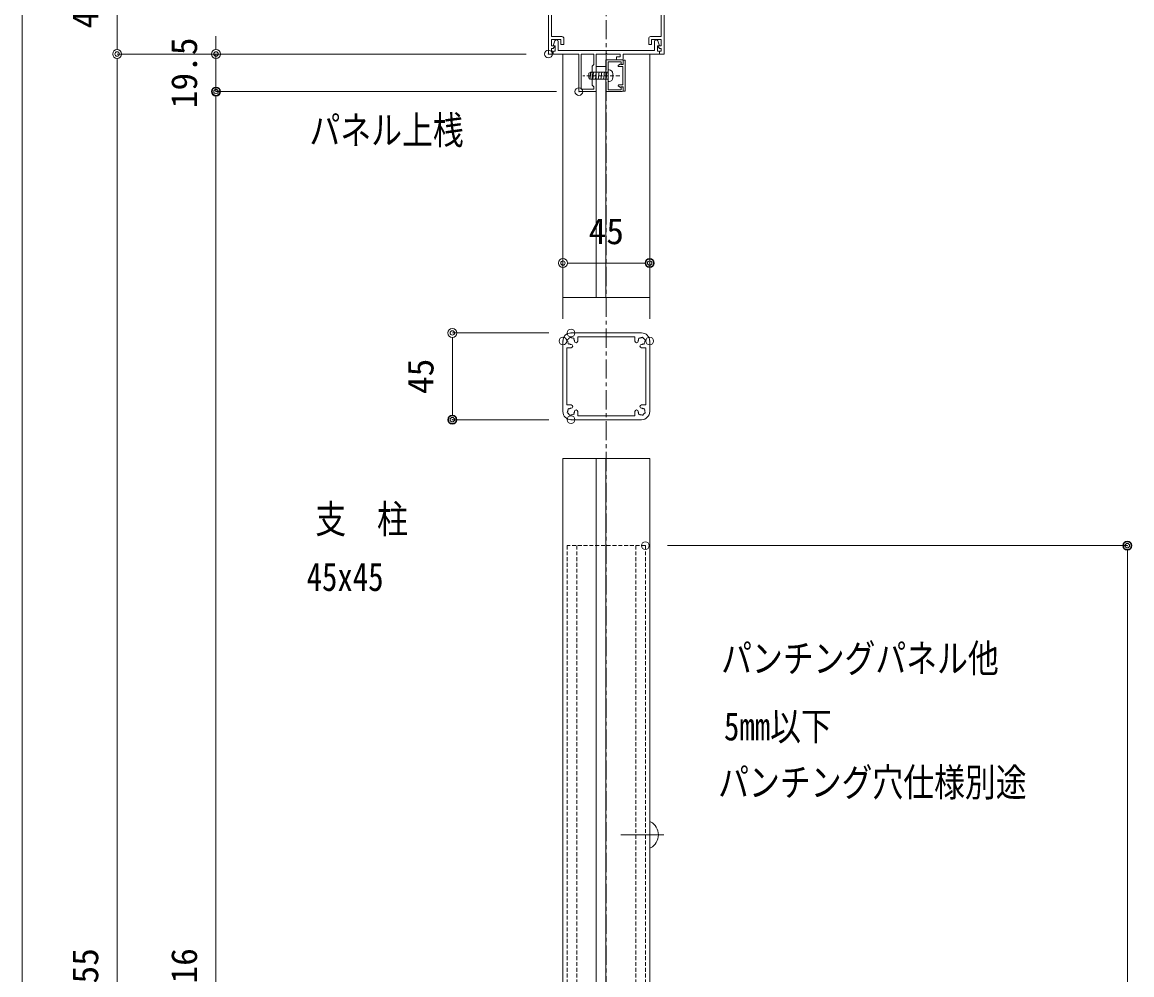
# Model space of a CAD drawing. Units: millimetres, scale not verified. Extents: x -1682 to 1682, y -1188 to 1188.
# Drawn here: x -355 to 220, y -105 to 389 of the extents above; entities that cross this region are included whole.
import ezdxf
from ezdxf.enums import TextEntityAlignment as Align

# ---------------------------------------------------------------- set-up
doc = ezdxf.new("R2010")
doc.units = ezdxf.units.MM
doc.header["$LTSCALE"] = 8
doc.header["$PDMODE"] = 32
doc.header["$PDSIZE"] = 4
doc.linetypes.add('USER1', pattern=[2, 1.25, -0.25, 0.25, -0.25])
doc.linetypes.add('USER3', pattern=[0.375, 0.25, -0.125])
for name, color, linetype, lineweight in [('0-0_0', 7, 'Continuous', 18), ('0-1_DEFPOINTS', 7, 'Continuous', 18), ('0-4_アンカー', 4, 'Continuous', 18), ('0-A_6ﾊｯﾁﾝｸﾞ', 4, 'Continuous', 18), ('0-B_51破線ｱﾙﾐ', 3, 'USER3', 18), ('0-C_2躯体線', 4, 'Continuous', 18), ('0-E_3中心線', 2, 'USER1', 18), ('0-F_41ｱﾙﾐ', 6, 'Continuous', 18), ('1-0_1手摺寸法', 3, 'Continuous', 18), ('1-1_42ｱﾙﾐ部品', 6, 'Continuous', 18), ('1-3_CYAN', 4, 'Continuous', 18), ('1-7_HACH', 5, 'Continuous', 18)]:
    doc.layers.add(name, color=color, linetype=linetype, lineweight=lineweight)
doc.layers.add('0-3_MOJI', color=7, linetype='Continuous')
doc.styles.add('ＭＳ ゴシック', font='')
doc.styles.get('ＭＳ ゴシック').set_extended_font_data('MS Gothic')

# ---------------------------------------------------------------- blocks, each defined once
blk = doc.blocks.new('HK-001')
at = {"layer": '0-0_0'}
for p, q in [((-30, 0), (-30, 33.589)), ((-28.5, 9), (-28.5, 33.589)), ((28.5, 9), (28.5, 33.589)), ((30, 0), (30, 33.589)), ((-23, 9), (-28.5, 9)), ((-23.5, 7.5), (-28.5, 7.5)), ((-28.5, 4.3), (-28.5, 7.5)), ((-23.5, 5), (-23.5, 7.5)), ((-22, 5), (-22, 8)), ((22, 5), (22, 8)), ((23, 9), (28.5, 9)), ((23.5, 5), (23.5, 7.5)), ((23.5, 7.5), (28.5, 7.5)), ((28.5, 4.3), (28.5, 7.5)), ((-27.5, 0), (-30, 0)), ((-26.874, 4.3), (-28.5, 4.3)), ((-28.5, 1.5), (-28.5, 2.8)), ((-28.5, 1.5), (-28.5, 2.8)), ((-27.5, 2.8), (-28.5, 2.8)), ((-27.5, 1.5), (-28.5, 1.5)), ((-27.5, 2.8), (-26.707, 3.989)), ((-27.5, 0), (-27.5, 1.5)), ((-22, 5), (-23.5, 5)), ((22, 5), (23.5, 5)), ((27.5, 2.8), (26.707, 3.989)), ((26.874, 4.3), (28.5, 4.3)), ((27.5, 2.8), (28.5, 2.8)), ((27.5, 1.5), (28.5, 1.5)), ((27.5, 0), (27.5, 1.5)), ((27.5, 0), (30, 0)), ((28.5, 1.5), (28.5, 2.8)), ((28.5, 1.5), (28.5, 2.8))]:
    blk.add_line(p, q, dxfattribs=at)
for centre, radius, start, end in [((0, -10), 55, 90, 120.32807), ((0, -10), 53.5, 90, 113.56076), ((0, -10), 55, 59.67193, 90), ((0, -10), 53.5, 66.43924, 90), ((-25.5, 33.589), 4.5, 120.32807, 180), ((-25.5, 33.589), 3, 120.32807, 180), ((0, -10), 53.5, 115.69292, 120.32807), ((-22.25, 38.538), 1, 199.12574, 30.12794), ((22.25, 38.538), 1, 149.87206, 340.87426), ((0, -10), 53.5, 59.67193, 64.30708), ((25.5, 33.589), 3, 0, 59.67193), ((25.5, 33.589), 4.5, 0, 59.67193), ((-23, 8), 1, 0, 90), ((23, 8), 1, 90, 180), ((-26.874, 4.1), 0.2, 326.30993, 90), ((26.874, 4.1), 0.2, 90, 213.69007)]:
    blk.add_arc(centre, radius, start, end, dxfattribs=at)
blk = doc.blocks.new('_ORIGIN2')
at = {"layer": '0-0_0'}
blk.add_line((-0.5, 0), (-1, 0), dxfattribs=at)
for radius in [0.5, 0.25]:
    blk.add_circle((0, 0), radius, dxfattribs=at)
blk = doc.blocks.new('D19')
at = {"layer": '0-1_DEFPOINTS'}
for p in [(-164.267, 841.05), (59.444, 841.05), (59.444, 796.05)]:
    blk.add_point(p, dxfattribs=at)
at = {"layer": '1-0_1手摺寸法', "color": 7}
for p, q in [((47.944, 841.05), (-164.267, 841.05)), ((-164.267, 800.65), (-164.267, 836.45)), ((47.944, 796.05), (-164.267, 796.05))]:
    blk.add_line(p, q, dxfattribs=at)
at = {"layer": '1-0_1手摺寸法', "xscale": 4.6, "yscale": 4.6}
for p, rotation in [((-164.267, 841.05), 90), ((-164.267, 796.05), 270)]:
    blk.add_blockref('_ORIGIN2', p, dxfattribs=dict(at, rotation=rotation))
at = {"layer": '1-0_1手摺寸法', "color": 7, "style": 'ＭＳ ゴシック'}
blk.add_text('45', height=13.49, rotation=90, dxfattribs=at).set_placement((-170.017, 809.35), align=Align.BOTTOM_LEFT)
blk = doc.blocks.new('D34')
at = {"layer": '1-0_1手摺寸法', "color": 7}
blk.add_line((-213.49, 836.45), (-213.49, -254.35), dxfattribs=at)
blk = doc.blocks.new('D35')
at = {"layer": '0-1_DEFPOINTS'}
for p in [(59.444, 796.05), (-164.267, -158.95), (69.944, -158.95)]:
    blk.add_point(p, dxfattribs=at)
at = {"layer": '1-0_1手摺寸法', "color": 7}
for p, q in [((47.944, 796.05), (-164.267, 796.05)), ((-164.267, 791.45), (-164.267, -154.35)), ((58.444, -158.95), (-164.267, -158.95))]:
    blk.add_line(p, q, dxfattribs=at)
at = {"layer": '1-0_1手摺寸法', "xscale": 4.6, "yscale": 4.6}
for p, rotation in [((-164.267, 796.05), 90), ((-164.267, -158.95), 270)]:
    blk.add_blockref('_ORIGIN2', p, dxfattribs=dict(at, rotation=rotation))
at = {"layer": '1-0_1手摺寸法', "color": 7, "style": 'ＭＳ ゴシック'}
blk.add_text('955', height=13.49, rotation=90, dxfattribs=at).set_placement((-170.017, 304.75), align=Align.BOTTOM_LEFT)
blk = doc.blocks.new('D39')
at = {"layer": '0-1_DEFPOINTS'}
for p in [(59.444, 796.05), (-112.992, 776.55), (75.194, 776.55)]:
    blk.add_point(p, dxfattribs=at)
at = {"layer": '1-0_1手摺寸法', "color": 7}
for p, q in [((-112.992, 800.65), (-112.992, 805.25)), ((47.944, 796.05), (-112.992, 796.05)), ((-112.992, 796.05), (-112.992, 776.55)), ((63.694, 776.55), (-112.992, 776.55)), ((-112.992, 771.95), (-112.992, 767.35))]:
    blk.add_line(p, q, dxfattribs=at)
at = {"layer": '1-0_1手摺寸法', "xscale": 4.6, "yscale": 4.6}
for p, rotation in [((-112.992, 796.05), 270), ((-112.992, 776.55), 90)]:
    blk.add_blockref('_ORIGIN2', p, dxfattribs=dict(at, rotation=rotation))
at = {"layer": '1-0_1手摺寸法', "color": 7, "style": 'ＭＳ ゴシック'}
blk.add_text('19.5', height=13.49, rotation=90, dxfattribs=at).set_placement((-118.742, 767.9), align=Align.BOTTOM_LEFT)
blk = doc.blocks.new('D40')
at = {"layer": '0-1_DEFPOINTS'}
for p in [(75.194, 776.55), (-112.992, -139.45), (75.194, -139.45)]:
    blk.add_point(p, dxfattribs=at)
at = {"layer": '1-0_1手摺寸法', "color": 7}
for p, q in [((63.694, 776.55), (-112.992, 776.55)), ((-112.992, 771.95), (-112.992, -134.85)), ((63.694, -139.45), (-112.992, -139.45))]:
    blk.add_line(p, q, dxfattribs=at)
at = {"layer": '1-0_1手摺寸法', "xscale": 4.6, "yscale": 4.6}
for p, rotation in [((-112.992, 776.55), 90), ((-112.992, -139.45), 270)]:
    blk.add_blockref('_ORIGIN2', p, dxfattribs=dict(at, rotation=rotation))
at = {"layer": '1-0_1手摺寸法', "color": 7, "style": 'ＭＳ ゴシック'}
blk.add_text('916', height=13.49, rotation=90, dxfattribs=at).set_placement((-118.742, 304.75), align=Align.BOTTOM_LEFT)
blk = doc.blocks.new('HK-013')
at = {"layer": '1-1_42ｱﾙﾐ部品'}
for p, q in [((-22.5, 18.3), (-22.5, -18.3)), ((-22.5, 18.3), (-22.5, 18.3)), ((18.3, 22.5), (-18.3, 22.5)), ((14.8, 20.5), (-14.8, 20.5)), ((-14.8, 20.5), (-14.8, 18.3)), ((14.8, 20.5), (14.8, 18.3)), ((22.5, 18.3), (22.5, -18.3)), ((-20.5, 14.8), (-20.5, -14.8)), ((-18.3, 14.8), (-20.5, 14.8)), ((18.3, 14.8), (20.5, 14.8)), ((20.5, 14.8), (20.5, -14.8)), ((-18.3, -14.8), (-20.5, -14.8)), ((18.3, -14.8), (20.5, -14.8)), ((-22.5, -18.3), (-22.5, -18.3)), ((18.3, -22.5), (-18.3, -22.5)), ((-14.8, -20.5), (-14.8, -18.3)), ((14.8, -20.5), (-14.8, -20.5)), ((14.8, -20.5), (14.8, -18.3))]:
    blk.add_line(p, q, dxfattribs=at)
for centre, radius, start, end in [((-18.3, 18.3), 4.2, 90, 180), ((-19.749, 18.688), 0.5, 165, 232.97569), ((-19.749, 18.688), 0.5, 97.02431, 165), ((-18.3, 18.3), 1.75, 180.35889, 195), ((-18.3, 18.3), 1.75, 195, 209.64111), ((-19.361, 17.239), 0.5, 157.02431, 225), ((-18.3, 18.3), 1.75, 135, 149.64111), ((-18.3, 18.3), 1.75, 120.35889, 135), ((-18.688, 19.749), 0.5, 105, 172.97569), ((-18.688, 19.749), 0.5, 37.02431, 105), ((-18.3, 18.3), 1.75, 75, 89.64111), ((-18.3, 18.3), 1.75, 60.35889, 75), ((-17.239, 19.361), 0.5, 45, 112.97569), ((-17.239, 19.361), 0.5, 337.02431, 45), ((-18.3, 18.3), 1.75, 15, 29.64111), ((-18.3, 18.3), 1.75, 0.35889, 15), ((-15.675, 18.3), 0.875, 180, 0), ((15.675, 18.3), 0.875, 180, 360), ((18.3, 18.3), 1.75, 165, 179.64111), ((18.3, 18.3), 1.75, 150.35889, 165), ((17.239, 19.361), 0.5, 135, 202.97569), ((17.239, 19.361), 0.5, 67.02431, 135), ((18.3, 18.3), 1.75, 105, 119.64111), ((18.3, 18.3), 1.75, 90.35889, 105), ((18.688, 19.749), 0.5, 75, 142.97569), ((18.3, 18.3), 4.2, 0, 90), ((18.688, 19.749), 0.5, 7.02431, 75), ((18.3, 18.3), 1.75, 45, 59.64111), ((18.3, 18.3), 1.75, 30.35889, 45), ((19.361, 17.239), 0.5, 315, 22.97569), ((19.749, 18.688), 0.5, 15, 82.97569), ((18.3, 18.3), 1.75, 330.35889, 345), ((18.3, 18.3), 1.75, 345, 359.64111), ((19.749, 18.688), 0.5, 307.02431, 15), ((-19.361, 17.239), 0.5, 225, 292.97569), ((-18.3, 18.3), 1.75, 240.35889, 255), ((-18.3, 18.3), 1.75, 255, 270), ((-18.3, 15.675), 0.875, 270, 90), ((18.3, 15.675), 0.875, 90, 270), ((18.3, 18.3), 1.75, 270, 285), ((18.3, 18.3), 1.75, 285, 299.64111), ((19.361, 17.239), 0.5, 247.02431, 315), ((-19.361, -17.239), 0.5, 135, 202.97569), ((-19.361, -17.239), 0.5, 67.02431, 135), ((-18.3, -18.3), 1.75, 105, 119.64111), ((-18.3, -18.3), 1.75, 90, 105), ((-18.3, -15.675), 0.875, 270, 90), ((18.3, -15.675), 0.875, 90, 270), ((18.3, -18.3), 1.75, 75, 90), ((18.3, -18.3), 1.75, 60.35889, 75), ((19.361, -17.239), 0.5, 45, 112.97569), ((19.361, -17.239), 0.5, 337.02431, 45), ((-18.3, -18.3), 4.2, 180, 270), ((-19.749, -18.688), 0.5, 127.02431, 195), ((-19.749, -18.688), 0.5, 195, 262.97569), ((-18.3, -18.3), 1.75, 165, 179.64111), ((-18.3, -18.3), 1.75, 150.35889, 165), ((-18.3, -18.3), 1.75, 210.35889, 225), ((-18.3, -18.3), 1.75, 225, 239.64111), ((-18.688, -19.749), 0.5, 187.02431, 255), ((-18.688, -19.749), 0.5, 255, 322.97569), ((-18.3, -18.3), 1.75, 270.35889, 285), ((-18.3, -18.3), 1.75, 285, 299.64111), ((-17.239, -19.361), 0.5, 247.02431, 315), ((-17.239, -19.361), 0.5, 315, 22.97569), ((-18.3, -18.3), 1.75, 330.35889, 345), ((-18.3, -18.3), 1.75, 345, 359.64111), ((-15.675, -18.3), 0.875, 360, 180), ((15.675, -18.3), 0.875, 0, 180), ((18.3, -18.3), 1.75, 180.35889, 195), ((18.3, -18.3), 1.75, 195, 209.64111), ((17.239, -19.361), 0.5, 157.02431, 225), ((17.239, -19.361), 0.5, 225, 292.97569), ((18.3, -18.3), 1.75, 240.35889, 255), ((18.3, -18.3), 1.75, 255, 269.64111), ((18.688, -19.749), 0.5, 217.02431, 285), ((18.3, -18.3), 4.2, 270, 360), ((18.688, -19.749), 0.5, 285, 352.97569), ((18.3, -18.3), 1.75, 300.35889, 315), ((18.3, -18.3), 1.75, 315, 329.64111), ((19.749, -18.688), 0.5, 277.02431, 345), ((18.3, -18.3), 1.75, 15, 29.64111), ((18.3, -18.3), 1.75, 0.35889, 15), ((19.749, -18.688), 0.5, 345, 52.97569)]:
    blk.add_arc(centre, radius, start, end, dxfattribs=at)
blk = doc.blocks.new('D42')
at = {"layer": '0-1_DEFPOINTS'}
for p in [(71.144, 651.369), (9.61, 606.369), (71.144, 606.369)]:
    blk.add_point(p, dxfattribs=at)
at = {"layer": '1-0_1手摺寸法', "color": 7}
for p, q in [((59.644, 651.369), (9.61, 651.369)), ((9.61, 646.769), (9.61, 610.969)), ((59.644, 606.369), (9.61, 606.369))]:
    blk.add_line(p, q, dxfattribs=at)
at = {"layer": '1-0_1手摺寸法', "xscale": 4.6, "yscale": 4.6}
for p, rotation in [((9.61, 651.369), 90), ((9.61, 606.369), 270)]:
    blk.add_blockref('_ORIGIN2', p, dxfattribs=dict(at, rotation=rotation))
at = {"layer": '1-0_1手摺寸法', "color": 7, "style": 'ＭＳ ゴシック'}
blk.add_text('45', height=13.49, rotation=90, dxfattribs=at).set_placement((3.86, 619.669), align=Align.BOTTOM_LEFT)
blk = doc.blocks.new('D43')
at = {"layer": '0-1_DEFPOINTS'}
for p in [(111.944, 687.621), (66.944, 647.169), (111.944, 647.169)]:
    blk.add_point(p, dxfattribs=at)
at = {"layer": '1-0_1手摺寸法', "color": 7}
for p, q in [((66.944, 658.669), (66.944, 687.621)), ((71.544, 687.621), (107.344, 687.621)), ((111.944, 658.669), (111.944, 687.621))]:
    blk.add_line(p, q, dxfattribs=at)
at = {"layer": '1-0_1手摺寸法', "xscale": 4.6, "yscale": 4.6, "rotation": 180}
blk.add_blockref('_ORIGIN2', (66.944, 687.621), dxfattribs=at)
at = {"layer": '1-0_1手摺寸法', "xscale": 4.6, "yscale": 4.6}
blk.add_blockref('_ORIGIN2', (111.944, 687.621), dxfattribs=at)
at = {"layer": '1-0_1手摺寸法', "color": 7, "style": 'ＭＳ ゴシック'}
blk.add_text('45', height=13.49, dxfattribs=at).set_placement((80.244, 693.371), align=Align.BOTTOM_LEFT)
blk = doc.blocks.new('D45')
at = {"layer": '0-1_DEFPOINTS'}
for p in [(109.694, 541.05), (359.674, 541.05), (109.694, -258.95)]:
    blk.add_point(p, dxfattribs=at)
at = {"layer": '1-0_1手摺寸法', "color": 7}
for p, q in [((121.194, 541.05), (359.674, 541.05)), ((359.674, -254.35), (359.674, 536.45)), ((121.194, -258.95), (359.674, -258.95))]:
    blk.add_line(p, q, dxfattribs=at)
at = {"layer": '1-0_1手摺寸法', "xscale": 4.6, "yscale": 4.6}
for p, rotation in [((359.674, 541.05), 90), ((359.674, -258.95), 270)]:
    blk.add_blockref('_ORIGIN2', p, dxfattribs=dict(at, rotation=rotation))
at = {"layer": '1-0_1手摺寸法', "color": 7, "style": 'ＭＳ ゴシック'}
blk.add_text('800', height=13.49, rotation=90, dxfattribs=at).set_placement((353.924, 127.25), align=Align.BOTTOM_LEFT)
blk = doc.blocks.new('HK-091')
at = {"layer": '0-F_41ｱﾙﾐ'}
for p, q in [((0, 4.3), (0.829, 6.787)), ((1.541, 7.3), (1.75, 7.3)), ((2.5, 6.55), (2.5, 1.8)), ((52.5, 6.55), (52.5, 1.8)), ((53.459, 7.3), (53.25, 7.3)), ((55, 4.3), (54.171, 6.787)), ((1, 4.3), (0, 4.3)), ((0, 0), (0, 1)), ((13.25, 0), (0, 0)), ((1, 1.5), (0.5, 1.5)), ((1, 1.5), (1, 4.3)), ((2.5, 1.8), (52.5, 1.8)), ((13.25, 0), (13.25, -19)), ((14.45, 0), (14.45, -18.3)), ((21.05, 0), (14.45, 0)), ((21.05, -5.45), (21.05, 0)), ((22.25, -10.677), (22.25, 0)), ((26.927, 0), (22.25, 0)), ((27.4, 0.273), (26.927, 0)), ((27.6, 0.273), (28.073, 0)), ((34.75, 0), (28.073, 0)), ((36.25, -2.5), (36.25, 0)), ((36.25, 0), (55, 0)), ((54, 1.5), (54.5, 1.5)), ((55, 0), (55, 1)), ((20.25, -6.25), (21.05, -5.45)), ((32.75, -3), (32.75, -1.5)), ((35.75, -3), (32.75, -3)), ((20.25, -6.25), (20.25, -16.25)), ((21.977, -11.15), (22.25, -10.677)), ((21.977, -11.35), (22.25, -11.823)), ((22.25, -19.5), (22.25, -11.823)), ((13.75, -19.5), (22.25, -19.5)), ((14.45, -18.3), (21.05, -18.3))]:
    blk.add_line(p, q, dxfattribs=at)
for points in [[(32.75, -1.5), (34.75, -1.5), (34.75, 0)], [(54, 1.5), (54, 4.3), (55, 4.3)], [(20.25, -16.25), (21.05, -17.05), (21.05, -18.3)]]:
    blk.add_lwpolyline(points, dxfattribs=at)
for centre, radius, start, end in [((1.541, 6.55), 0.75, 90, 161.56505), ((1.75, 6.55), 0.75, 0, 90), ((53.25, 6.55), 0.75, 90, 180), ((53.459, 6.55), 0.75, 18.43495, 90), ((0.5, 1), 0.5, 90, 180), ((27.5, 0.1), 0.2, 60, 120), ((54.5, 1), 0.5, 0, 90), ((35.75, -2.5), 0.5, 270, 0), ((22.15, -11.25), 0.2, 150, 210), ((13.75, -19), 0.5, 180, 270)]:
    blk.add_arc(centre, radius, start, end, dxfattribs=at)
at = {"layer": '1-7_HACH'}
blk.add_line((54.898, 0), (55, 0.102), dxfattribs=at)
blk = doc.blocks.new('HK-095')
at = {"layer": '0-F_41ｱﾙﾐ'}
for p, q in [((-10, 16.25), (-9, 16.25)), ((-9, 16.25), (-9, 14)), ((-9, 16), (-9, 14.431)), ((-8.292, 14.022), (-9, 14.431)), ((-9, 14), (-7.75, 14)), ((-8.8, 13), (-6.797, 13)), ((0, 16.5), (-8.5, 16.5)), ((-8, 15.5), (-8, 14.2)), ((-1.2, 15.5), (-8, 15.5)), ((-7.75, 14.1), (-7.75, 14)), ((-7.424, 14.255), (-6.552, 13.751)), ((-1.2, 15.5), (-1.2, 1)), ((0, 16.5), (0, 8.55)), ((0, 8.55), (-0.207, 8.419)), ((0, 8.55), (-0.207, 8.419)), ((0, 7.95), (-0.207, 8.081)), ((0, 7.95), (-0.207, 8.081)), ((0, 7.95), (0, 0)), ((-9, 2.5), (-7.75, 2.5)), ((-8.292, 2.478), (-9, 2.069)), ((-9, 0.5), (-9, 2.069)), ((0, 0), (-8.5, 0)), ((-8, 1), (-8, 2.3)), ((-1.2, 1), (-8, 1)), ((-7.75, 2.4), (-7.75, 2.5)), ((-7.424, 2.245), (-6.552, 2.749))]:
    blk.add_line(p, q, dxfattribs=at)
for points in [[(-10, 16.25), (-10, 0.25), (-9, 0.25)], [(-8.8, 13), (-8.8, 3.5), (-6.797, 3.5)], [(-9, 2.5), (-9, 0.25), (-9, 2.5)]]:
    blk.add_lwpolyline(points, dxfattribs=at)
for centre, radius, start, end in [((-8.5, 16), 0.5, 90, 180), ((-8.2, 14.2), 0.2, 237.42987, 0), ((-7.55, 14.1), 0.2, 50.79295, 180), ((-6.754, 13.402), 0.404, 263.84349, 60.07532), ((-0.1, 8.25), 0.2, 122.33353, 237.66647), ((-0.1, 8.25), 0.2, 122.33353, 237.66647), ((-8.5, 0.5), 0.5, 180, 270), ((-8.2, 2.3), 0.2, 0, 122.57013), ((-7.55, 2.4), 0.2, 180, 309.20705), ((-6.754, 3.098), 0.404, 299.92468, 96.15651)]:
    blk.add_arc(centre, radius, start, end, dxfattribs=at)
blk = doc.blocks.new('A$C43F735A4')
at = {"layer": '0-A_6ﾊｯﾁﾝｸﾞ'}
for p, q in [((5, 15.421), (1, 14.952)), ((5, 15.421), (1, 14.952)), ((5, 14.011), (1, 13.542)), ((5, 14.011), (1, 13.542)), ((5, 12.602), (1, 12.132)), ((5, 12.602), (1, 12.132)), ((1.25, 14.993), (1.664, 15.993)), ((1.25, 5.993), (1.25, 14.993)), ((4.336, 15.993), (1.664, 15.993)), ((4.75, 14.993), (4.336, 15.993)), ((4.75, 5.993), (4.75, 14.993)), ((0, 5.493), (0, 5.793)), ((5.8, 5.993), (0.2, 5.993)), ((5, 11.192), (1, 10.723)), ((5, 11.192), (1, 10.723)), ((5, 9.782), (1, 9.313)), ((5, 9.782), (1, 9.313)), ((5, 8.373), (1, 7.904)), ((5, 8.373), (1, 7.904)), ((5, 7.055), (1, 6.586)), ((5, 7.055), (1, 6.586)), ((6, 5.493), (6, 5.793)), ((4, 3.493), (2, 3.493))]:
    blk.add_line(p, q, dxfattribs=at)
for centre, radius, start, end in [((0.2, 5.793), 0.2, 90, 180), ((5.8, 5.793), 0.2, 0, 90), ((2, 5.493), 2, 180, 270), ((4, 5.493), 2, 270, 0)]:
    blk.add_arc(centre, radius, start, end, dxfattribs=at)
at = {"layer": '0-B_51破線ｱﾙﾐ'}
blk.add_line((3, 0), (3, 19.154), dxfattribs=at)

msp = doc.modelspace()

# ---------------------------------------------------------------- linework, layer by layer
at = {"layer": '0-0_0'}
for p, q in [((-74.796, 372.107), (-74.796, 245.877)), ((-29.796, 372.107), (-29.796, 245.877)), ((-74.796, 162.385), (-74.796, -666.689)), ((-29.796, 162.385), (-29.796, -666.689))]:
    msp.add_line(p, q, dxfattribs=at)
at = {"layer": '0-1_DEFPOINTS'}
for p, q in [((-29.796, 245.877), (-74.796, 245.877)), ((-29.796, 162.385), (-74.796, 162.385))]:
    msp.add_line(p, q, dxfattribs=at)
at = {"layer": '0-4_アンカー', "linetype": 'USER3'}
for p, q in [((-32.046, 117.107), (-72.546, 117.107)), ((-72.546, 117.107), (-72.546, -682.893)), ((-67.546, 117.107), (-67.546, -682.893)), ((-37.046, 117.107), (-37.046, -682.893)), ((-32.046, 117.107), (-32.046, -682.893))]:
    msp.add_line(p, q, dxfattribs=at)
at = {"layer": '0-C_2躯体線'}
for p, q in [((-29.796, -39.643), (-29.796, -26.143)), ((-29.296, -26.143), (-29.796, -26.143)), ((-44.736, -32.893), (-22.479, -32.893)), ((-29.296, -39.643), (-29.796, -39.643))]:
    msp.add_line(p, q, dxfattribs=at)
msp.add_arc((-32.991, -32.893), 7.695, 298.69866, 61.30134, dxfattribs=at)
at = {"layer": '0-E_3中心線'}
msp.add_line((-52.296, 469.737), (-52.296, -842.622), dxfattribs=at)
at = {"layer": '1-3_CYAN'}
for p, q in [((-57.546, 245.877), (-57.546, 365.668)), ((-57.546, 365.668), (-52.546, 365.668)), ((-52.546, 365.668), (-52.546, 245.877)), ((-57.546, -575.893), (-57.546, 162.385))]:
    msp.add_line(p, q, dxfattribs=at)
msp.add_lwpolyline([(-52.546, 162.385), (-52.546, -575.893), (-57.546, -575.893)], dxfattribs=at)

# ---------------------------------------------------------------- block references
at = {"layer": '0-3_MOJI', "xscale": -1, "rotation": 90}
msp.add_blockref('A$C43F735A4', (-45.353, 363.857), dxfattribs=at)
at = {"layer": '0-F_41ｱﾙﾐ'}
msp.add_blockref('HK-001', (-52.296, 372.107), dxfattribs=at)
at = {"layer": '0-F_41ｱﾙﾐ', "xscale": -1}
msp.add_blockref('HK-013', (-52.296, 204.927), dxfattribs=at)
at = {"layer": '1-0_1手摺寸法'}
for name, p in [('D34', (-141.739, -423.942)), ('D19', (-141.739, -423.942)), ('D39', (-141.739, -423.942)), ('D35', (-141.739, -423.942)), ('HK-091', (-79.796, 372.107)), ('D40', (-141.739, -423.942)), ('D43', (-141.739, -423.942)), ('D42', (-141.739, -423.942)), ('D45', (-141.739, -423.942))]:
    msp.add_blockref(name, p, dxfattribs=at)
at = {"layer": '1-0_1手摺寸法', "rotation": 180}
msp.add_blockref('HK-095', (-52.546, 369.107), dxfattribs=at)

# ---------------------------------------------------------------- texts
at = {"layer": '0-0_0', "style": 'ＭＳ ゴシック', "width": 0.8}
for s, p in [('パネル上桟', (-206.243, 320.88)), ('支\u3000柱', (-203.194, 119.154)), ('45x45', (-207.719, 89.222)), ('パンチングパネル他', (7.263, 46.918)), ('5mm以下', (8.732, 11.695)), ('パンチング穴仕様別途', (5.719, -17.376))]:
    msp.add_text(s, height=14.66, dxfattribs=at).set_placement(p, align=Align.BOTTOM_LEFT)

doc.saveas('drawing.dxf')
